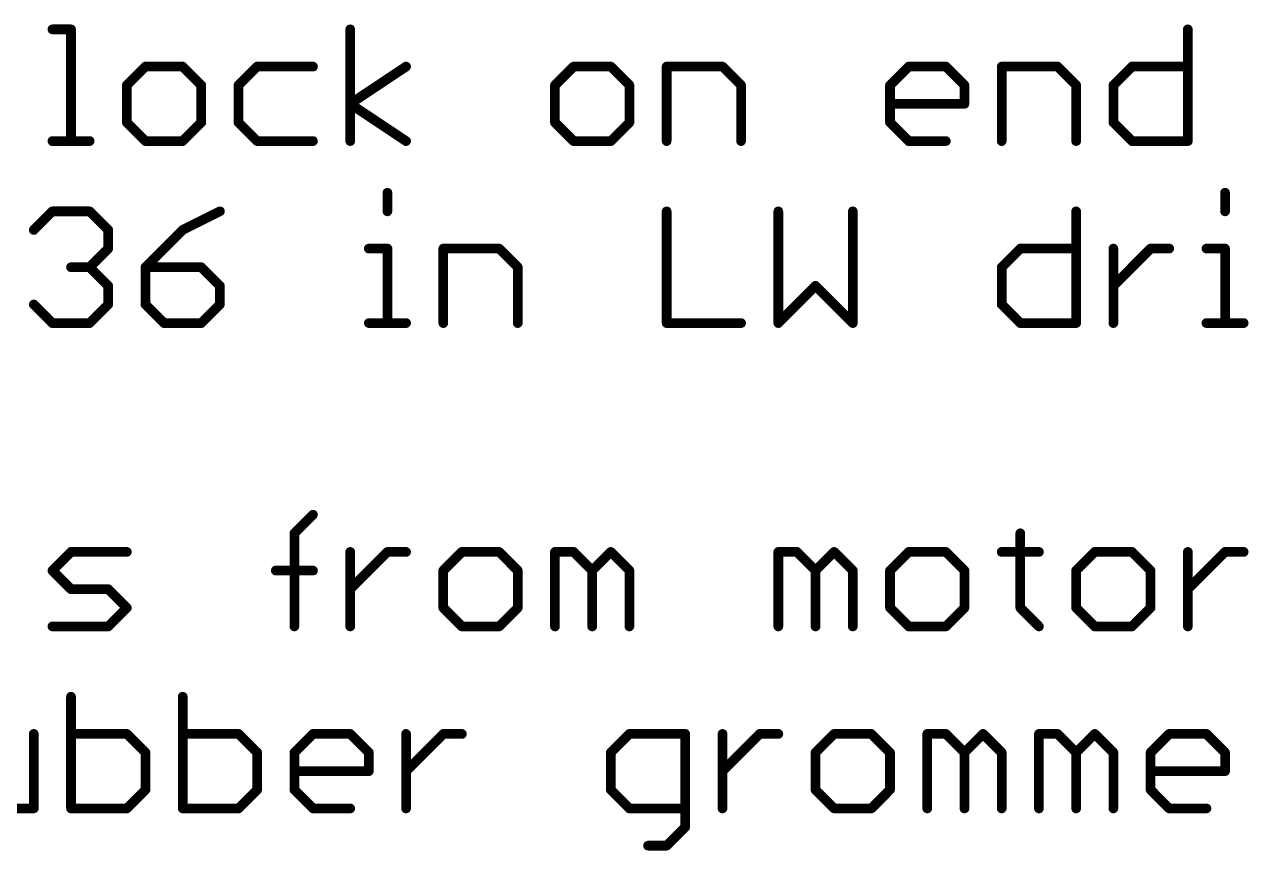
# Model space of a CAD drawing. Extents: x 0 to 387, y 0 to 260.
# Drawn here: x 175.9 to 201.53, y 86.85 to 104.14 of the extents above; entities that cross this region are included whole.
import ezdxf

# ---------------------------------------------------------------- set-up
doc = ezdxf.new("R2010")
doc.units = 0
doc.layers.add('94', color=14, linetype='CONTINUOUS')

msp = doc.modelspace()

# ---------------------------------------------------------------- linework, layer by layer
at = {"layer": '94', "const_width": 0.2032}
for points in [[(176.4806, 104.0404), (176.8704, 104.0404)], [(176.8704, 104.0404), (176.8704, 101.7016)], [(182.7174, 101.7016), (182.7174, 104.0404)], [(200.2583, 104.0404), (200.2583, 101.7016)], [(178.4296, 103.2608), (178.0398, 102.871)], [(179.2092, 103.2608), (178.4296, 103.2608)], [(179.599, 102.871), (179.2092, 103.2608)], [(180.7684, 103.2608), (180.3786, 102.871)], [(181.9378, 103.2608), (180.7684, 103.2608)], [(182.7174, 102.4812), (183.8868, 103.2608)], [(187.395, 103.2608), (187.0052, 102.871)], [(188.1746, 103.2608), (187.395, 103.2608)], [(188.5644, 102.871), (188.1746, 103.2608)], [(189.344, 101.7016), (189.344, 103.2608)], [(189.344, 103.2608), (190.5133, 103.2608)], [(190.5133, 103.2608), (190.9031, 102.871)], [(194.0215, 102.871), (194.4113, 103.2608)], [(194.4113, 103.2608), (195.1909, 103.2608)], [(195.1909, 103.2608), (195.5807, 102.871)], [(196.3603, 101.7016), (196.3603, 103.2608)], [(196.3603, 103.2608), (197.5297, 103.2608)], [(197.5297, 103.2608), (197.9195, 102.871)], [(198.6991, 102.871), (199.0889, 103.2608)], [(199.0889, 103.2608), (200.2583, 103.2608)], [(178.0398, 102.871), (178.0398, 102.0914)], [(179.599, 102.0914), (179.599, 102.871)], [(180.3786, 102.871), (180.3786, 102.0914)], [(187.0052, 102.871), (187.0052, 102.0914)], [(188.5644, 102.0914), (188.5644, 102.871)], [(190.9031, 102.871), (190.9031, 101.7016)], [(194.0215, 102.0914), (194.0215, 102.871)], [(195.5807, 102.871), (195.5807, 102.4812)], [(197.9195, 102.871), (197.9195, 101.7016)], [(198.6991, 102.0914), (198.6991, 102.871)], [(183.8868, 101.7016), (182.7174, 102.4812)], [(195.5807, 102.4812), (194.0215, 102.4812)], [(178.0398, 102.0914), (178.4296, 101.7016)], [(179.2092, 101.7016), (179.599, 102.0914)], [(180.3786, 102.0914), (180.7684, 101.7016)], [(187.0052, 102.0914), (187.395, 101.7016)], [(188.1746, 101.7016), (188.5644, 102.0914)], [(194.4113, 101.7016), (194.0215, 102.0914)], [(199.0889, 101.7016), (198.6991, 102.0914)], [(176.4806, 101.7016), (177.2602, 101.7016)], [(178.4296, 101.7016), (179.2092, 101.7016)], [(180.7684, 101.7016), (181.9378, 101.7016)], [(187.395, 101.7016), (188.1746, 101.7016)], [(195.1909, 101.7016), (194.4113, 101.7016)], [(200.2583, 101.7016), (199.0889, 101.7016)], [(183.497, 100.6202), (183.497, 100.2304)], [(201.0379, 100.6202), (201.0379, 100.2304)], [(176.0908, 99.8406), (176.4806, 100.2304)], [(176.4806, 100.2304), (177.2602, 100.2304)], [(177.2602, 100.2304), (177.65, 99.8406)], [(179.9888, 100.2304), (179.2092, 99.8406)], [(189.344, 100.2304), (189.344, 97.8916)], [(191.6827, 100.2304), (191.6827, 97.8916)], [(193.2419, 97.8916), (193.2419, 100.2304)], [(197.9195, 100.2304), (197.9195, 97.8916)], [(177.65, 99.8406), (177.65, 99.4508)], [(179.2092, 99.8406), (178.4296, 99.061)], [(177.65, 99.4508), (177.2602, 99.061)], [(183.1072, 99.4508), (183.497, 99.4508)], [(183.497, 99.4508), (183.497, 97.8916)], [(184.6664, 97.8916), (184.6664, 99.4508)], [(184.6664, 99.4508), (185.8358, 99.4508)], [(185.8358, 99.4508), (186.2256, 99.061)], [(196.3603, 99.061), (196.7501, 99.4508)], [(196.7501, 99.4508), (197.9195, 99.4508)], [(198.6991, 97.8916), (198.6991, 99.4508)], [(198.6991, 98.6712), (199.4787, 99.4508)], [(199.4787, 99.4508), (199.8685, 99.4508)], [(200.6481, 99.4508), (201.0379, 99.4508)], [(201.0379, 99.4508), (201.0379, 97.8916)], [(177.2602, 99.061), (176.8704, 99.061)], [(177.2602, 99.061), (177.65, 98.6712)], [(178.4296, 99.061), (178.4296, 98.2814)], [(179.599, 99.061), (178.4296, 99.061)], [(179.9888, 98.6712), (179.599, 99.061)], [(186.2256, 99.061), (186.2256, 97.8916)], [(196.3603, 98.2814), (196.3603, 99.061)], [(177.65, 98.6712), (177.65, 98.2814)], [(179.9888, 98.2814), (179.9888, 98.6712)], [(191.6827, 97.8916), (192.4623, 98.6712)], [(192.4623, 98.6712), (193.2419, 97.8916)], [(176.4806, 97.8916), (176.0908, 98.2814)], [(177.65, 98.2814), (177.2602, 97.8916)], [(178.4296, 98.2814), (178.8194, 97.8916)], [(179.599, 97.8916), (179.9888, 98.2814)], [(196.7501, 97.8916), (196.3603, 98.2814)], [(177.2602, 97.8916), (176.4806, 97.8916)], [(178.8194, 97.8916), (179.599, 97.8916)], [(183.1072, 97.8916), (183.8868, 97.8916)], [(189.344, 97.8916), (190.9032, 97.8916)], [(197.9195, 97.8916), (196.7501, 97.8916)], [(200.6481, 97.8916), (201.4277, 97.8916)], [(181.548, 93.4906), (181.9378, 93.8804)], [(181.548, 91.5416), (181.548, 93.4906)], [(196.7501, 93.4906), (196.7501, 91.9314)], [(176.4806, 92.711), (176.8704, 93.1008)], [(176.8704, 93.1008), (178.0398, 93.1008)], [(182.7174, 91.5416), (182.7174, 93.1008)], [(182.7174, 92.3212), (183.497, 93.1008)], [(183.497, 93.1008), (183.8868, 93.1008)], [(185.0562, 93.1008), (184.6664, 92.711)], [(185.8358, 93.1008), (185.0562, 93.1008)], [(186.2256, 92.711), (185.8358, 93.1008)], [(187.0052, 91.5416), (187.0052, 93.1008)], [(187.0052, 93.1008), (187.395, 93.1008)], [(187.395, 93.1008), (187.7848, 92.711)], [(187.7848, 92.711), (188.1746, 93.1008)], [(188.1746, 93.1008), (188.5644, 92.711)], [(191.6827, 91.5416), (191.6827, 93.1008)], [(191.6827, 93.1008), (192.0725, 93.1008)], [(192.0725, 93.1008), (192.4623, 92.711)], [(192.4623, 92.711), (192.8521, 93.1008)], [(192.8521, 93.1008), (193.2419, 92.711)], [(194.4113, 93.1008), (194.0215, 92.711)], [(195.1909, 93.1008), (194.4113, 93.1008)], [(195.5807, 92.711), (195.1909, 93.1008)], [(196.3603, 93.1008), (197.1399, 93.1008)], [(198.3093, 93.1008), (197.9195, 92.711)], [(199.0889, 93.1008), (198.3093, 93.1008)], [(199.4787, 92.711), (199.0889, 93.1008)], [(200.2583, 91.5416), (200.2583, 93.1008)], [(200.2583, 92.3212), (201.0379, 93.1008)], [(201.0379, 93.1008), (201.4277, 93.1008)], [(176.8704, 92.3212), (176.4806, 92.711)], [(181.1582, 92.711), (181.9378, 92.711)], [(184.6664, 92.711), (184.6664, 91.9314)], [(186.2256, 91.9314), (186.2256, 92.711)], [(187.7848, 92.711), (187.7848, 91.5416)], [(188.5644, 92.711), (188.5644, 91.5416)], [(192.4623, 92.711), (192.4623, 91.5416)], [(193.2419, 92.711), (193.2419, 91.5416)], [(194.0215, 92.711), (194.0215, 91.9314)], [(195.5807, 91.9314), (195.5807, 92.711)], [(197.9195, 92.711), (197.9195, 91.9314)], [(199.4787, 91.9314), (199.4787, 92.711)], [(177.65, 92.3212), (176.8704, 92.3212)], [(178.0398, 91.9314), (177.65, 92.3212)], [(177.65, 91.5416), (178.0398, 91.9314)], [(184.6664, 91.9314), (185.0562, 91.5416)], [(185.8358, 91.5416), (186.2256, 91.9314)], [(194.0215, 91.9314), (194.4113, 91.5416)], [(195.1909, 91.5416), (195.5807, 91.9314)], [(196.7501, 91.9314), (197.1399, 91.5416)], [(197.9195, 91.9314), (198.3093, 91.5416)], [(199.0889, 91.5416), (199.4787, 91.9314)], [(176.4806, 91.5416), (177.65, 91.5416)], [(185.0562, 91.5416), (185.8358, 91.5416)], [(194.4113, 91.5416), (195.1909, 91.5416)], [(198.3093, 91.5416), (199.0889, 91.5416)], [(176.8704, 90.0704), (176.8704, 87.7316)], [(179.2092, 90.0704), (179.2092, 87.7316)], [(176.0908, 87.7316), (176.0908, 89.2908)], [(178.0398, 89.2908), (176.8704, 89.2908)], [(178.4296, 88.901), (178.0398, 89.2908)], [(180.3786, 89.2908), (179.2092, 89.2908)], [(180.7684, 88.901), (180.3786, 89.2908)], [(181.548, 88.901), (181.9378, 89.2908)], [(181.9378, 89.2908), (182.7174, 89.2908)], [(182.7174, 89.2908), (183.1072, 88.901)], [(183.8868, 87.7316), (183.8868, 89.2908)], [(183.8868, 88.5112), (184.6664, 89.2908)], [(184.6664, 89.2908), (185.0562, 89.2908)], [(188.5644, 89.2908), (188.1746, 88.901)], [(189.7338, 89.2908), (188.5644, 89.2908)], [(189.7338, 87.3418), (189.7338, 89.2908)], [(190.5134, 87.7316), (190.5134, 89.2908)], [(190.5134, 88.5112), (191.2929, 89.2908)], [(191.2929, 89.2908), (191.6827, 89.2908)], [(192.8521, 89.2908), (192.4623, 88.901)], [(193.6317, 89.2908), (192.8521, 89.2908)], [(194.0215, 88.901), (193.6317, 89.2908)], [(194.8011, 87.7316), (194.8011, 89.2908)], [(194.8011, 89.2908), (195.1909, 89.2908)], [(195.1909, 89.2908), (195.5807, 88.901)], [(195.5807, 88.901), (195.9705, 89.2908)], [(195.9705, 89.2908), (196.3603, 88.901)], [(197.1399, 87.7316), (197.1399, 89.2908)], [(197.1399, 89.2908), (197.5297, 89.2908)], [(197.5297, 89.2908), (197.9195, 88.901)], [(197.9195, 88.901), (198.3093, 89.2908)], [(198.3093, 89.2908), (198.6991, 88.901)], [(199.4787, 88.901), (199.8685, 89.2908)], [(199.8685, 89.2908), (200.6481, 89.2908)], [(200.6481, 89.2908), (201.0379, 88.901)], [(178.4296, 88.1214), (178.4296, 88.901)], [(180.7684, 88.1214), (180.7684, 88.901)], [(181.548, 88.1214), (181.548, 88.901)], [(183.1072, 88.901), (183.1072, 88.5112)], [(188.1746, 88.901), (188.1746, 88.1214)], [(192.4623, 88.901), (192.4623, 88.1214)], [(194.0215, 88.1214), (194.0215, 88.901)], [(195.5807, 88.901), (195.5807, 87.7316)], [(196.3603, 88.901), (196.3603, 87.7316)], [(197.9195, 88.901), (197.9195, 87.7316)], [(198.6991, 88.901), (198.6991, 87.7316)], [(199.4787, 88.1214), (199.4787, 88.901)], [(201.0379, 88.901), (201.0379, 88.5112)], [(183.1072, 88.5112), (181.548, 88.5112)], [(201.0379, 88.5112), (199.4787, 88.5112)], [(178.0398, 87.7316), (178.4296, 88.1214)], [(180.3786, 87.7316), (180.7684, 88.1214)], [(181.9378, 87.7316), (181.548, 88.1214)], [(188.1746, 88.1214), (188.5644, 87.7316)], [(192.4623, 88.1214), (192.8521, 87.7316)], [(193.6317, 87.7316), (194.0215, 88.1214)], [(199.8685, 87.7316), (199.4787, 88.1214)], [(174.9214, 87.7316), (176.0908, 87.7316)], [(176.8704, 87.7316), (178.0398, 87.7316)], [(179.2092, 87.7316), (180.3786, 87.7316)], [(182.7174, 87.7316), (181.9378, 87.7316)], [(188.5644, 87.7316), (189.7338, 87.7316)], [(192.8521, 87.7316), (193.6317, 87.7316)], [(200.6481, 87.7316), (199.8685, 87.7316)], [(189.344, 86.952), (189.7338, 87.3418)], [(188.9541, 86.952), (189.344, 86.952)]]:
    msp.add_lwpolyline(points, dxfattribs=at)
at = {"layer": '94', "const_width": 0.1016}
for points in [[(176.4806, 104.0912, 1), (176.4806, 103.9896)], [(176.9212, 104.0404, 1), (176.8196, 104.0404)], [(176.8704, 103.9896, 1), (176.8704, 104.0912)], [(182.7682, 104.0404, 1), (182.6666, 104.0404)], [(200.3091, 104.0404, 1), (200.2075, 104.0404)], [(178.4296, 103.3116, 1), (178.4296, 103.21)], [(178.4655, 103.2249, 1), (178.3936, 103.2967)], [(179.2451, 103.2967, 1), (179.1732, 103.2249)], [(179.2092, 103.21, 1), (179.2092, 103.3116)], [(180.7684, 103.3116, 1), (180.7684, 103.21)], [(180.8043, 103.2249, 1), (180.7324, 103.2967)], [(181.9378, 103.21, 1), (181.9378, 103.3116)], [(183.9149, 103.2185, 1), (183.8586, 103.3031)], [(187.395, 103.3116, 1), (187.395, 103.21)], [(187.4309, 103.2249, 1), (187.359, 103.2967)], [(188.2105, 103.2967, 1), (188.1386, 103.2249)], [(188.1746, 103.21, 1), (188.1746, 103.3116)], [(189.3948, 103.2608, 1), (189.2931, 103.2608)], [(189.344, 103.3116, 1), (189.344, 103.21)], [(190.5493, 103.2967, 1), (190.4774, 103.2249)], [(190.5133, 103.21, 1), (190.5133, 103.3116)], [(194.4113, 103.3116, 1), (194.4113, 103.21)], [(194.4473, 103.2249, 1), (194.3754, 103.2967)], [(195.2269, 103.2967, 1), (195.155, 103.2249)], [(195.1909, 103.21, 1), (195.1909, 103.3116)], [(196.4111, 103.2608, 1), (196.3095, 103.2608)], [(196.3603, 103.3116, 1), (196.3603, 103.21)], [(197.5657, 103.2967, 1), (197.4938, 103.2249)], [(197.5297, 103.21, 1), (197.5297, 103.3116)], [(199.0889, 103.3116, 1), (199.0889, 103.21)], [(199.1249, 103.2249, 1), (199.053, 103.2967)], [(200.2583, 103.21, 1), (200.2583, 103.3116)], [(178.0038, 102.9069, 1), (178.0757, 102.8351)], [(178.0906, 102.871, 1), (177.989, 102.871)], [(179.6498, 102.871, 1), (179.5482, 102.871)], [(179.563, 102.8351, 1), (179.6349, 102.9069)], [(180.3426, 102.9069, 1), (180.4145, 102.8351)], [(180.4294, 102.871, 1), (180.3278, 102.871)], [(186.9692, 102.9069, 1), (187.0411, 102.8351)], [(187.056, 102.871, 1), (186.9544, 102.871)], [(188.6152, 102.871, 1), (188.5136, 102.871)], [(188.5284, 102.8351, 1), (188.6003, 102.9069)], [(190.9539, 102.871, 1), (190.8523, 102.871)], [(190.8672, 102.8351, 1), (190.9391, 102.9069)], [(194.0723, 102.871, 1), (193.9707, 102.871)], [(193.9856, 102.9069, 1), (194.0575, 102.8351)], [(195.6315, 102.871, 1), (195.5299, 102.871)], [(195.5448, 102.8351, 1), (195.6167, 102.9069)], [(197.9703, 102.871, 1), (197.8687, 102.871)], [(197.8836, 102.8351, 1), (197.9555, 102.9069)], [(198.7499, 102.871, 1), (198.6483, 102.871)], [(198.6632, 102.9069, 1), (198.7351, 102.8351)], [(182.7455, 102.5235, 1), (182.6892, 102.4389)], [(182.6892, 102.5235, 1), (182.7455, 102.4389)], [(194.0215, 102.532, 1), (194.0215, 102.4304)], [(195.5807, 102.4304, 1), (195.5807, 102.532)], [(195.5299, 102.4812, 1), (195.6315, 102.4812)], [(178.0757, 102.1273, 1), (178.0038, 102.0555)], [(177.989, 102.0914, 1), (178.0906, 102.0914)], [(179.5482, 102.0914, 1), (179.6498, 102.0914)], [(179.6349, 102.0555, 1), (179.563, 102.1273)], [(180.4145, 102.1273, 1), (180.3426, 102.0555)], [(180.3278, 102.0914, 1), (180.4294, 102.0914)], [(187.0411, 102.1273, 1), (186.9692, 102.0555)], [(186.9544, 102.0914, 1), (187.056, 102.0914)], [(188.5136, 102.0914, 1), (188.6152, 102.0914)], [(188.6003, 102.0555, 1), (188.5284, 102.1273)], [(194.0575, 102.1273, 1), (193.9856, 102.0555)], [(193.9707, 102.0914, 1), (194.0723, 102.0914)], [(198.7351, 102.1273, 1), (198.6632, 102.0555)], [(198.6483, 102.0914, 1), (198.7499, 102.0914)], [(176.4806, 101.7524, 1), (176.4806, 101.6508)], [(177.2602, 101.6508, 1), (177.2602, 101.7524)], [(178.4296, 101.7524, 1), (178.4296, 101.6508)], [(178.3936, 101.6657, 1), (178.4655, 101.7375)], [(179.1732, 101.7375, 1), (179.2451, 101.6657)], [(179.2092, 101.6508, 1), (179.2092, 101.7524)], [(180.7684, 101.7524, 1), (180.7684, 101.6508)], [(180.7324, 101.6657, 1), (180.8043, 101.7375)], [(181.9378, 101.6508, 1), (181.9378, 101.7524)], [(183.8586, 101.6593, 1), (183.9149, 101.7439)], [(187.395, 101.7524, 1), (187.395, 101.6508)], [(187.359, 101.6657, 1), (187.4309, 101.7375)], [(188.1386, 101.7375, 1), (188.2105, 101.6657)], [(188.1746, 101.6508, 1), (188.1746, 101.7524)], [(194.4113, 101.7524, 1), (194.4113, 101.6508)], [(194.3754, 101.6657, 1), (194.4473, 101.7375)], [(195.1909, 101.6508, 1), (195.1909, 101.7524)], [(199.0889, 101.7524, 1), (199.0889, 101.6508)], [(199.053, 101.6657, 1), (199.1249, 101.7375)], [(200.2583, 101.6508, 1), (200.2583, 101.7524)], [(176.8196, 101.7016, 1), (176.9212, 101.7016)], [(182.6666, 101.7016, 1), (182.7682, 101.7016)], [(189.2931, 101.7016, 1), (189.3948, 101.7016)], [(190.8523, 101.7016, 1), (190.9539, 101.7016)], [(196.3095, 101.7016, 1), (196.4111, 101.7016)], [(197.8687, 101.7016, 1), (197.9703, 101.7016)], [(200.2075, 101.7016, 1), (200.3091, 101.7016)], [(183.5478, 100.6202, 1), (183.4462, 100.6202)], [(201.0887, 100.6202, 1), (200.9871, 100.6202)], [(176.4806, 100.2812, 1), (176.4806, 100.1796)], [(176.5165, 100.1945, 1), (176.4446, 100.2663)], [(177.2961, 100.2663, 1), (177.2242, 100.1945)], [(177.2602, 100.1796, 1), (177.2602, 100.2812)], [(180.0115, 100.185, 1), (179.966, 100.2758)], [(183.4462, 100.2304, 1), (183.5478, 100.2304)], [(189.3948, 100.2304, 1), (189.2932, 100.2304)], [(191.7336, 100.2304, 1), (191.6319, 100.2304)], [(193.2927, 100.2304, 1), (193.1911, 100.2304)], [(197.9703, 100.2304, 1), (197.8687, 100.2304)], [(200.9871, 100.2304, 1), (201.0887, 100.2304)], [(176.0549, 99.8765, 1), (176.1267, 99.8047)], [(177.7008, 99.8406, 1), (177.5992, 99.8406)], [(177.614, 99.8047, 1), (177.6859, 99.8765)], [(179.1864, 99.886, 1), (179.2319, 99.7952)], [(179.2451, 99.8047, 1), (179.1732, 99.8765)], [(177.5992, 99.4508, 1), (177.7008, 99.4508)], [(177.6859, 99.4149, 1), (177.614, 99.4867)], [(183.1072, 99.5016, 1), (183.1072, 99.4)], [(183.5478, 99.4508, 1), (183.4462, 99.4508)], [(183.497, 99.4, 1), (183.497, 99.5016)], [(184.7172, 99.4508, 1), (184.6156, 99.4508)], [(184.6664, 99.5016, 1), (184.6664, 99.4)], [(185.8717, 99.4867, 1), (185.7998, 99.4149)], [(185.8358, 99.4, 1), (185.8358, 99.5016)], [(196.7501, 99.5016, 1), (196.7501, 99.4)], [(196.7861, 99.4149, 1), (196.7142, 99.4867)], [(197.9195, 99.4, 1), (197.9195, 99.5016)], [(198.7499, 99.4508, 1), (198.6483, 99.4508)], [(199.4787, 99.5016, 1), (199.4787, 99.4)], [(199.5147, 99.4149, 1), (199.4428, 99.4867)], [(199.8685, 99.4, 1), (199.8685, 99.5016)], [(200.6481, 99.5016, 1), (200.6481, 99.4)], [(201.0887, 99.4508, 1), (200.9871, 99.4508)], [(201.0379, 99.4, 1), (201.0379, 99.5016)], [(176.8704, 99.1118, 1), (176.8704, 99.0102)], [(177.2961, 99.0969, 1), (177.2242, 99.0251)], [(177.2242, 99.0969, 1), (177.2961, 99.0251)], [(177.2602, 99.0102, 1), (177.2602, 99.1118)], [(178.3936, 99.0969, 1), (178.4655, 99.0251)], [(178.4804, 99.061, 1), (178.3788, 99.061)], [(178.4296, 99.1118, 1), (178.4296, 99.0102)], [(179.6349, 99.0969, 1), (179.563, 99.0251)], [(179.599, 99.0102, 1), (179.599, 99.1118)], [(186.2764, 99.061, 1), (186.1748, 99.061)], [(186.1896, 99.0251, 1), (186.2615, 99.0969)], [(196.4111, 99.061, 1), (196.3095, 99.061)], [(196.3244, 99.0969, 1), (196.3963, 99.0251)], [(177.7008, 98.6712, 1), (177.5992, 98.6712)], [(177.614, 98.6353, 1), (177.6859, 98.7071)], [(180.0396, 98.6712, 1), (179.938, 98.6712)], [(179.9528, 98.6353, 1), (180.0247, 98.7071)], [(192.4983, 98.7071, 1), (192.4264, 98.6353)], [(192.4983, 98.6353, 1), (192.4264, 98.7071)], [(198.6632, 98.7071, 1), (198.7351, 98.6353)], [(176.1267, 98.3173, 1), (176.0549, 98.2455)], [(177.5992, 98.2814, 1), (177.7008, 98.2814)], [(177.6859, 98.2455, 1), (177.614, 98.3173)], [(178.4655, 98.3173, 1), (178.3936, 98.2455)], [(178.3788, 98.2814, 1), (178.4804, 98.2814)], [(179.938, 98.2814, 1), (180.0396, 98.2814)], [(180.0247, 98.2455, 1), (179.9528, 98.3173)], [(196.3963, 98.3173, 1), (196.3244, 98.2455)], [(196.3095, 98.2814, 1), (196.4111, 98.2814)], [(176.4806, 97.9424, 1), (176.4806, 97.8408)], [(176.4446, 97.8557, 1), (176.5165, 97.9275)], [(177.2242, 97.9275, 1), (177.2961, 97.8557)], [(177.2602, 97.8408, 1), (177.2602, 97.9424)], [(178.8194, 97.9424, 1), (178.8194, 97.8408)], [(178.7834, 97.8557, 1), (178.8553, 97.9275)], [(179.563, 97.9275, 1), (179.6349, 97.8557)], [(179.599, 97.8408, 1), (179.599, 97.9424)], [(183.1072, 97.9424, 1), (183.1072, 97.8408)], [(183.4462, 97.8916, 1), (183.5478, 97.8916)], [(183.8868, 97.8408, 1), (183.8868, 97.9424)], [(184.6156, 97.8916, 1), (184.7172, 97.8916)], [(186.1748, 97.8916, 1), (186.2764, 97.8916)], [(189.344, 97.9424, 1), (189.344, 97.8408)], [(189.2932, 97.8916, 1), (189.3948, 97.8916)], [(190.9032, 97.8408, 1), (190.9032, 97.9424)], [(191.6468, 97.9275, 1), (191.7187, 97.8557)], [(191.6319, 97.8916, 1), (191.7336, 97.8916)], [(193.1911, 97.8916, 1), (193.2927, 97.8916)], [(193.206, 97.8557, 1), (193.2779, 97.9275)], [(196.7501, 97.9424, 1), (196.7501, 97.8408)], [(196.7142, 97.8557, 1), (196.7861, 97.9275)], [(197.8687, 97.8916, 1), (197.9703, 97.8916)], [(197.9195, 97.8408, 1), (197.9195, 97.9424)], [(198.6483, 97.8916, 1), (198.7499, 97.8916)], [(200.6481, 97.9424, 1), (200.6481, 97.8408)], [(200.9871, 97.8916, 1), (201.0887, 97.8916)], [(201.4277, 97.8408, 1), (201.4277, 97.9424)], [(181.9737, 93.8445, 1), (181.9018, 93.9163)], [(181.512, 93.5265, 1), (181.5839, 93.4547)], [(181.5988, 93.4906, 1), (181.4972, 93.4906)], [(196.8009, 93.4906, 1), (196.6993, 93.4906)], [(176.8704, 93.1516, 1), (176.8704, 93.05)], [(176.9063, 93.0649, 1), (176.8344, 93.1367)], [(178.0398, 93.05, 1), (178.0398, 93.1516)], [(182.7682, 93.1008, 1), (182.6666, 93.1008)], [(183.497, 93.1516, 1), (183.497, 93.05)], [(183.5329, 93.0649, 1), (183.461, 93.1367)], [(183.8868, 93.05, 1), (183.8868, 93.1516)], [(185.0562, 93.1516, 1), (185.0562, 93.05)], [(185.0921, 93.0649, 1), (185.0202, 93.1367)], [(185.8717, 93.1367, 1), (185.7998, 93.0649)], [(185.8358, 93.05, 1), (185.8358, 93.1516)], [(187.056, 93.1008, 1), (186.9544, 93.1008)], [(187.0052, 93.1516, 1), (187.0052, 93.05)], [(187.4309, 93.1367, 1), (187.359, 93.0649)], [(187.395, 93.05, 1), (187.395, 93.1516)], [(188.2105, 93.1367, 1), (188.1386, 93.0649)], [(188.2105, 93.0649, 1), (188.1386, 93.1367)], [(191.7335, 93.1008, 1), (191.6319, 93.1008)], [(191.6827, 93.1516, 1), (191.6827, 93.05)], [(192.1085, 93.1367, 1), (192.0366, 93.0649)], [(192.0725, 93.05, 1), (192.0725, 93.1516)], [(192.8881, 93.1367, 1), (192.8162, 93.0649)], [(192.8881, 93.0649, 1), (192.8162, 93.1367)], [(194.4113, 93.1516, 1), (194.4113, 93.05)], [(194.4473, 93.0649, 1), (194.3754, 93.1367)], [(195.2269, 93.1367, 1), (195.155, 93.0649)], [(195.1909, 93.05, 1), (195.1909, 93.1516)], [(196.3603, 93.1516, 1), (196.3603, 93.05)], [(197.1399, 93.05, 1), (197.1399, 93.1516)], [(198.3093, 93.1516, 1), (198.3093, 93.05)], [(198.3453, 93.0649, 1), (198.2734, 93.1367)], [(199.1249, 93.1367, 1), (199.053, 93.0649)], [(199.0889, 93.05, 1), (199.0889, 93.1516)], [(200.3091, 93.1008, 1), (200.2075, 93.1008)], [(201.0379, 93.1516, 1), (201.0379, 93.05)], [(201.0739, 93.0649, 1), (201.002, 93.1367)], [(201.4277, 93.05, 1), (201.4277, 93.1516)], [(176.5165, 92.7469, 1), (176.4446, 92.6751)], [(176.4446, 92.7469, 1), (176.5165, 92.6751)], [(181.1582, 92.7618, 1), (181.1582, 92.6602)], [(181.9378, 92.6602, 1), (181.9378, 92.7618)], [(184.6304, 92.7469, 1), (184.7023, 92.6751)], [(184.7172, 92.711, 1), (184.6156, 92.711)], [(186.2764, 92.711, 1), (186.1748, 92.711)], [(186.1896, 92.6751, 1), (186.2615, 92.7469)], [(187.8356, 92.711, 1), (187.7339, 92.711)], [(187.7488, 92.7469, 1), (187.8207, 92.6751)], [(187.7488, 92.6751, 1), (187.8207, 92.7469)], [(188.6152, 92.711, 1), (188.5136, 92.711)], [(188.5284, 92.6751, 1), (188.6003, 92.7469)], [(192.5131, 92.711, 1), (192.4115, 92.711)], [(192.4264, 92.7469, 1), (192.4983, 92.6751)], [(192.4264, 92.6751, 1), (192.4983, 92.7469)], [(193.2927, 92.711, 1), (193.1911, 92.711)], [(193.206, 92.6751, 1), (193.2779, 92.7469)], [(194.0723, 92.711, 1), (193.9707, 92.711)], [(193.9856, 92.7469, 1), (194.0575, 92.6751)], [(195.6315, 92.711, 1), (195.5299, 92.711)], [(195.5448, 92.6751, 1), (195.6167, 92.7469)], [(197.9703, 92.711, 1), (197.8687, 92.711)], [(197.8836, 92.7469, 1), (197.9555, 92.6751)], [(199.5295, 92.711, 1), (199.4279, 92.711)], [(199.4428, 92.6751, 1), (199.5147, 92.7469)], [(176.8704, 92.372, 1), (176.8704, 92.2704)], [(176.8344, 92.2853, 1), (176.9063, 92.3571)], [(177.6859, 92.3571, 1), (177.614, 92.2853)], [(177.65, 92.2704, 1), (177.65, 92.372)], [(182.6814, 92.3571, 1), (182.7533, 92.2853)], [(200.2224, 92.3571, 1), (200.2943, 92.2853)], [(178.0757, 91.8955, 1), (178.0038, 91.9673)], [(184.7023, 91.9673, 1), (184.6304, 91.8955)], [(186.2615, 91.8955, 1), (186.1896, 91.9673)], [(194.0575, 91.9673, 1), (193.9856, 91.8955)], [(195.6167, 91.8955, 1), (195.5448, 91.9673)], [(196.7861, 91.9673, 1), (196.7142, 91.8955)], [(197.9555, 91.9673, 1), (197.8836, 91.8955)], [(199.5147, 91.8955, 1), (199.4428, 91.9673)], [(178.0038, 91.8955, 1), (178.0757, 91.9673)], [(184.6156, 91.9314, 1), (184.7172, 91.9314)], [(186.1748, 91.9314, 1), (186.2764, 91.9314)], [(193.9707, 91.9314, 1), (194.0723, 91.9314)], [(195.5299, 91.9314, 1), (195.6315, 91.9314)], [(196.6993, 91.9314, 1), (196.8009, 91.9314)], [(197.8687, 91.9314, 1), (197.9703, 91.9314)], [(199.4279, 91.9314, 1), (199.5295, 91.9314)], [(176.4806, 91.5924, 1), (176.4806, 91.4908)], [(177.614, 91.5775, 1), (177.6859, 91.5057)], [(177.65, 91.4908, 1), (177.65, 91.5924)], [(181.4972, 91.5416, 1), (181.5988, 91.5416)], [(182.6666, 91.5416, 1), (182.7682, 91.5416)], [(185.0562, 91.5924, 1), (185.0562, 91.4908)], [(185.0202, 91.5057, 1), (185.0921, 91.5775)], [(185.7998, 91.5775, 1), (185.8717, 91.5057)], [(185.8358, 91.4908, 1), (185.8358, 91.5924)], [(186.9544, 91.5416, 1), (187.056, 91.5416)], [(187.7339, 91.5416, 1), (187.8356, 91.5416)], [(188.5136, 91.5416, 1), (188.6152, 91.5416)], [(191.6319, 91.5416, 1), (191.7335, 91.5416)], [(192.4115, 91.5416, 1), (192.5131, 91.5416)], [(193.1911, 91.5416, 1), (193.2927, 91.5416)], [(194.4113, 91.5924, 1), (194.4113, 91.4908)], [(194.3754, 91.5057, 1), (194.4473, 91.5775)], [(195.155, 91.5775, 1), (195.2269, 91.5057)], [(195.1909, 91.4908, 1), (195.1909, 91.5924)], [(197.104, 91.5057, 1), (197.1759, 91.5775)], [(198.3093, 91.5924, 1), (198.3093, 91.4908)], [(198.2734, 91.5057, 1), (198.3453, 91.5775)], [(199.053, 91.5775, 1), (199.1249, 91.5057)], [(199.0889, 91.4908, 1), (199.0889, 91.5924)], [(200.2075, 91.5416, 1), (200.3091, 91.5416)], [(176.9212, 90.0704, 1), (176.8196, 90.0704)], [(179.26, 90.0704, 1), (179.1584, 90.0704)], [(176.1416, 89.2908, 1), (176.04, 89.2908)], [(176.8704, 89.3416, 1), (176.8704, 89.24)], [(178.0757, 89.3267, 1), (178.0038, 89.2549)], [(178.0398, 89.24, 1), (178.0398, 89.3416)], [(179.2092, 89.3416, 1), (179.2092, 89.24)], [(180.4145, 89.3267, 1), (180.3426, 89.2549)], [(180.3786, 89.24, 1), (180.3786, 89.3416)], [(181.9378, 89.3416, 1), (181.9378, 89.24)], [(181.9737, 89.2549, 1), (181.9018, 89.3267)], [(182.7533, 89.3267, 1), (182.6814, 89.2549)], [(182.7174, 89.24, 1), (182.7174, 89.3416)], [(183.9376, 89.2908, 1), (183.836, 89.2908)], [(184.6664, 89.3416, 1), (184.6664, 89.24)], [(184.7023, 89.2549, 1), (184.6304, 89.3267)], [(185.0562, 89.24, 1), (185.0562, 89.3416)], [(188.5644, 89.3416, 1), (188.5644, 89.24)], [(188.6003, 89.2549, 1), (188.5284, 89.3267)], [(189.7846, 89.2908, 1), (189.683, 89.2908)], [(189.7338, 89.24, 1), (189.7338, 89.3416)], [(190.5642, 89.2908, 1), (190.4625, 89.2908)], [(191.2929, 89.3416, 1), (191.2929, 89.24)], [(191.3289, 89.2549, 1), (191.257, 89.3267)], [(191.6827, 89.24, 1), (191.6827, 89.3416)], [(192.8521, 89.3416, 1), (192.8521, 89.24)], [(192.8881, 89.2549, 1), (192.8162, 89.3267)], [(193.6677, 89.3267, 1), (193.5958, 89.2549)], [(193.6317, 89.24, 1), (193.6317, 89.3416)], [(194.8519, 89.2908, 1), (194.7503, 89.2908)], [(194.8011, 89.3416, 1), (194.8011, 89.24)], [(195.2269, 89.3267, 1), (195.155, 89.2549)], [(195.1909, 89.24, 1), (195.1909, 89.3416)], [(196.0065, 89.3267, 1), (195.9346, 89.2549)], [(196.0065, 89.2549, 1), (195.9346, 89.3267)], [(197.1907, 89.2908, 1), (197.0891, 89.2908)], [(197.1399, 89.3416, 1), (197.1399, 89.24)], [(197.5657, 89.3267, 1), (197.4938, 89.2549)], [(197.5297, 89.24, 1), (197.5297, 89.3416)], [(198.3453, 89.3267, 1), (198.2734, 89.2549)], [(198.3453, 89.2549, 1), (198.2734, 89.3267)], [(199.8685, 89.3416, 1), (199.8685, 89.24)], [(199.9045, 89.2549, 1), (199.8326, 89.3267)], [(200.6841, 89.3267, 1), (200.6122, 89.2549)], [(200.6481, 89.24, 1), (200.6481, 89.3416)], [(178.4804, 88.901, 1), (178.3788, 88.901)], [(178.3936, 88.8651, 1), (178.4655, 88.9369)], [(180.8192, 88.901, 1), (180.7176, 88.901)], [(180.7324, 88.8651, 1), (180.8043, 88.9369)], [(181.512, 88.9369, 1), (181.5839, 88.8651)], [(181.5988, 88.901, 1), (181.4972, 88.901)], [(183.158, 88.901, 1), (183.0564, 88.901)], [(183.0712, 88.8651, 1), (183.1431, 88.9369)], [(188.1386, 88.9369, 1), (188.2105, 88.8651)], [(188.2254, 88.901, 1), (188.1238, 88.901)], [(192.5131, 88.901, 1), (192.4115, 88.901)], [(192.4264, 88.9369, 1), (192.4983, 88.8651)], [(194.0723, 88.901, 1), (193.9707, 88.901)], [(193.9856, 88.8651, 1), (194.0575, 88.9369)], [(195.6315, 88.901, 1), (195.5299, 88.901)], [(195.5448, 88.9369, 1), (195.6167, 88.8651)], [(195.5448, 88.8651, 1), (195.6167, 88.9369)], [(196.4111, 88.901, 1), (196.3095, 88.901)], [(196.3244, 88.8651, 1), (196.3963, 88.9369)], [(197.9703, 88.901, 1), (197.8687, 88.901)], [(197.8836, 88.9369, 1), (197.9555, 88.8651)], [(197.8836, 88.8651, 1), (197.9555, 88.9369)], [(198.7499, 88.901, 1), (198.6483, 88.901)], [(198.6632, 88.8651, 1), (198.7351, 88.9369)], [(199.5295, 88.901, 1), (199.4279, 88.901)], [(199.4428, 88.9369, 1), (199.5147, 88.8651)], [(201.0887, 88.901, 1), (200.9871, 88.901)], [(201.002, 88.8651, 1), (201.0739, 88.9369)], [(181.548, 88.562, 1), (181.548, 88.4604)], [(183.0564, 88.5112, 1), (183.158, 88.5112)], [(183.1072, 88.4604, 1), (183.1072, 88.562)], [(183.8508, 88.5471, 1), (183.9227, 88.4753)], [(190.4774, 88.5471, 1), (190.5493, 88.4753)], [(199.4787, 88.562, 1), (199.4787, 88.4604)], [(200.9871, 88.5112, 1), (201.0887, 88.5112)], [(201.0379, 88.4604, 1), (201.0379, 88.562)], [(178.4655, 88.0855, 1), (178.3936, 88.1573)], [(180.8043, 88.0855, 1), (180.7324, 88.1573)], [(181.5839, 88.1573, 1), (181.512, 88.0855)], [(188.2105, 88.1573, 1), (188.1386, 88.0855)], [(192.4983, 88.1573, 1), (192.4264, 88.0855)], [(194.0575, 88.0855, 1), (193.9856, 88.1573)], [(199.5147, 88.1573, 1), (199.4428, 88.0855)], [(178.3788, 88.1214, 1), (178.4804, 88.1214)], [(180.7176, 88.1214, 1), (180.8192, 88.1214)], [(181.4972, 88.1214, 1), (181.5988, 88.1214)], [(188.1238, 88.1214, 1), (188.2254, 88.1214)], [(192.4115, 88.1214, 1), (192.5131, 88.1214)], [(193.9707, 88.1214, 1), (194.0723, 88.1214)], [(199.4279, 88.1214, 1), (199.5295, 88.1214)], [(176.04, 87.7316, 1), (176.1416, 87.7316)], [(176.0908, 87.6808, 1), (176.0908, 87.7824)], [(176.8704, 87.7824, 1), (176.8704, 87.6808)], [(176.8196, 87.7316, 1), (176.9212, 87.7316)], [(178.0038, 87.7675, 1), (178.0757, 87.6957)], [(178.0398, 87.6808, 1), (178.0398, 87.7824)], [(179.2092, 87.7824, 1), (179.2092, 87.6808)], [(179.1584, 87.7316, 1), (179.26, 87.7316)], [(180.3426, 87.7675, 1), (180.4145, 87.6957)], [(180.3786, 87.6808, 1), (180.3786, 87.7824)], [(181.9378, 87.7824, 1), (181.9378, 87.6808)], [(181.9018, 87.6957, 1), (181.9737, 87.7675)], [(182.7174, 87.6808, 1), (182.7174, 87.7824)], [(183.836, 87.7316, 1), (183.9376, 87.7316)], [(188.5644, 87.7824, 1), (188.5644, 87.6808)], [(188.5284, 87.6957, 1), (188.6003, 87.7675)], [(189.7338, 87.6808, 1), (189.7338, 87.7824)], [(190.4625, 87.7316, 1), (190.5642, 87.7316)], [(192.8521, 87.7824, 1), (192.8521, 87.6808)], [(192.8162, 87.6957, 1), (192.8881, 87.7675)], [(193.5958, 87.7675, 1), (193.6677, 87.6957)], [(193.6317, 87.6808, 1), (193.6317, 87.7824)], [(194.7503, 87.7316, 1), (194.8519, 87.7316)], [(195.5299, 87.7316, 1), (195.6315, 87.7316)], [(196.3095, 87.7316, 1), (196.4111, 87.7316)], [(197.0891, 87.7316, 1), (197.1907, 87.7316)], [(197.8687, 87.7316, 1), (197.9703, 87.7316)], [(198.6483, 87.7316, 1), (198.7499, 87.7316)], [(199.8685, 87.7824, 1), (199.8685, 87.6808)], [(199.8326, 87.6957, 1), (199.9045, 87.7675)], [(200.6481, 87.6808, 1), (200.6481, 87.7824)], [(189.7697, 87.3059, 1), (189.6978, 87.3777)], [(189.683, 87.3418, 1), (189.7846, 87.3418)], [(188.9541, 87.0028, 1), (188.9541, 86.9012)], [(189.308, 86.9879, 1), (189.3799, 86.9161)], [(189.344, 86.9012, 1), (189.344, 87.0028)]]:
    msp.add_lwpolyline(points, format="xyb", dxfattribs=at)

doc.saveas('drawing.dxf')
